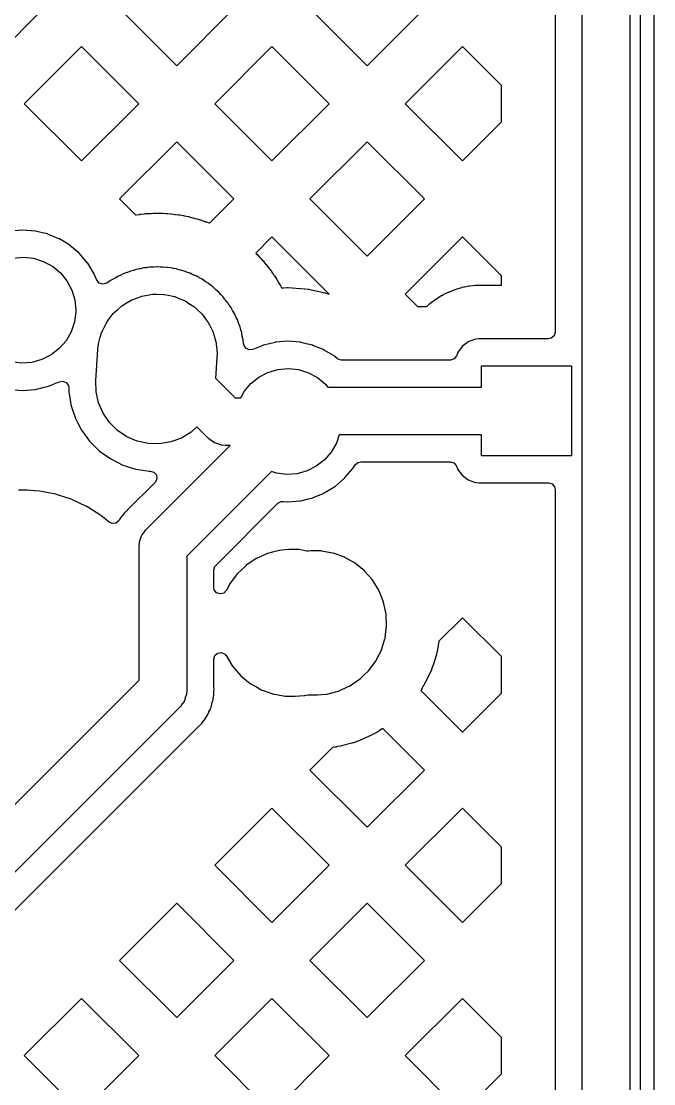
# Model space of a CAD drawing. Extents: x 124.5 to 210, y -114.5 to -26.5.
# Drawn here: x 197.47 to 209.4, y -87.19 to -67.15 of the extents above; entities that cross this region are included whole.
import ezdxf

# ---------------------------------------------------------------- set-up
doc = ezdxf.new("R2010")
doc.units = 0
doc.layers.add('BLACK', color=7, linetype='CONTINUOUS')

msp = doc.modelspace()

# ---------------------------------------------------------------- linework, layer by layer
at = {"layer": 'BLACK', "linetype": 'CONTINUOUS'}
for p, q in [((209.15, -95.1392), (209.15, -34.8608)), ((209.4, -34.809), (209.4, -95.191)), ((208.95, -35.13), (208.95, -94.87)), ((208.05, -94.6836), (208.05, -35.3164)), ((207.542, -56.9845), (207.542, -73.0155)), ((196.812, -67.9869), (197.891, -66.9079)), ((199.325, -66.9079), (200.404, -67.9869)), ((200.404, -67.9869), (201.483, -66.9079)), ((202.917, -66.9079), (203.996, -67.9869)), ((203.996, -67.9869), (205.075, -66.9079)), ((198.608, -67.6249), (197.529, -68.7039)), ((199.687, -68.7039), (198.608, -67.6249)), ((202.2, -67.6249), (201.121, -68.7039)), ((203.279, -68.7039), (202.2, -67.6249)), ((205.792, -67.6249), (204.713, -68.7039)), ((206.528, -68.3601), (205.792, -67.6249)), ((206.528, -69.0478), (206.528, -68.3601)), ((197.529, -68.7039), (198.608, -69.783)), ((198.608, -69.783), (199.687, -68.7039)), ((201.121, -68.7039), (202.2, -69.783)), ((202.2, -69.783), (203.279, -68.7039)), ((204.713, -68.7039), (205.792, -69.783)), ((205.792, -69.783), (206.528, -69.0478)), ((200.404, -69.421), (199.325, -70.5)), ((201.483, -70.5), (200.404, -69.421)), ((203.996, -69.421), (202.917, -70.5)), ((205.075, -70.5), (203.996, -69.421)), ((199.325, -70.5), (199.625, -70.8004)), ((201.025, -70.9578), (201.483, -70.5)), ((202.917, -70.5), (203.996, -71.579)), ((203.996, -71.579), (205.075, -70.5)), ((199.625, -70.8004), (199.635, -70.7989)), ((199.635, -70.7989), (199.64, -70.7983)), ((199.64, -70.7983), (199.699, -70.7912)), ((199.699, -70.7912), (199.704, -70.7907)), ((199.704, -70.7907), (199.714, -70.79)), ((199.714, -70.79), (199.725, -70.7881)), ((199.725, -70.7881), (199.73, -70.7874)), ((199.73, -70.7874), (199.789, -70.7797)), ((199.789, -70.7797), (199.794, -70.7792)), ((199.794, -70.7792), (199.814, -70.7774)), ((199.814, -70.7774), (199.819, -70.7771)), ((199.819, -70.7771), (199.878, -70.7741)), ((199.878, -70.7741), (199.883, -70.774)), ((199.883, -70.774), (199.923, -70.7735)), ((199.923, -70.7735), (199.96, -70.7706)), ((199.96, -70.7706), (199.965, -70.7703)), ((199.965, -70.7703), (200.025, -70.7679)), ((200.025, -70.7679), (200.03, -70.7678)), ((200.03, -70.7678), (200.05, -70.7678)), ((200.05, -70.7678), (200.055, -70.7679)), ((200.055, -70.7679), (200.115, -70.7703)), ((200.115, -70.7703), (200.12, -70.7706)), ((200.12, -70.7706), (200.13, -70.7714)), ((200.13, -70.7714), (200.14, -70.7713)), ((200.14, -70.7713), (200.145, -70.7713)), ((200.145, -70.7713), (200.205, -70.773)), ((200.205, -70.773), (200.21, -70.7733)), ((200.21, -70.7733), (200.23, -70.7746)), ((200.23, -70.7746), (200.235, -70.7751)), ((200.235, -70.7751), (200.294, -70.7815)), ((200.294, -70.7815), (200.299, -70.7821)), ((200.299, -70.7821), (200.337, -70.7877)), ((200.337, -70.7877), (200.376, -70.7907)), ((200.376, -70.7907), (200.381, -70.7912)), ((200.381, -70.7912), (200.44, -70.7983)), ((200.44, -70.7983), (200.445, -70.7989)), ((200.445, -70.7989), (200.465, -70.802)), ((200.465, -70.802), (200.47, -70.8029)), ((200.47, -70.8029), (200.528, -70.8146)), ((200.528, -70.8146), (200.533, -70.8156)), ((200.533, -70.8156), (200.544, -70.8182)), ((200.544, -70.8182), (200.553, -70.8196)), ((200.553, -70.8196), (200.558, -70.8205)), ((200.558, -70.8205), (200.617, -70.8315)), ((200.617, -70.8315), (200.622, -70.8325)), ((200.622, -70.8325), (200.641, -70.8369)), ((200.641, -70.8369), (200.646, -70.8381)), ((200.646, -70.8381), (200.704, -70.8538)), ((200.704, -70.8538), (200.709, -70.8552)), ((200.709, -70.8552), (200.744, -70.8663)), ((200.744, -70.8663), (200.783, -70.8757)), ((200.783, -70.8757), (200.788, -70.8769)), ((200.788, -70.8769), (200.845, -70.8932)), ((200.845, -70.8932), (200.85, -70.8946)), ((200.85, -70.8946), (200.869, -70.9007)), ((200.869, -70.9007), (200.874, -70.9023)), ((200.874, -70.9023), (200.93, -70.923)), ((200.93, -70.923), (200.934, -70.9248)), ((200.934, -70.9248), (200.945, -70.9294)), ((200.945, -70.9294), (200.954, -70.9321)), ((200.954, -70.9321), (200.959, -70.9336)), ((200.959, -70.9336), (201.015, -70.9538)), ((201.015, -70.9538), (201.02, -70.9555)), ((201.02, -70.9555), (201.025, -70.9578)), ((197.5, -71.0868), (197.263, -71.1055)), ((197.737, -71.1055), (197.5, -71.0868)), ((197.742, -71.1066), (197.737, -71.1055)), ((197.867, -71.1367), (197.742, -71.1066)), ((197.742, -71.1066), (197.742, -71.1066)), ((197.968, -71.1609), (197.867, -71.1367)), ((197.972, -71.1628), (197.968, -71.1609)), ((198.182, -71.2499), (197.972, -71.1628)), ((197.972, -71.1628), (197.972, -71.1628)), ((198.187, -71.2518), (198.182, -71.2499)), ((198.182, -71.2499), (198.182, -71.2499)), ((198.191, -71.2543), (198.187, -71.2518)), ((198.385, -71.3732), (198.191, -71.2543)), ((202.2, -71.217), (201.893, -71.5237)), ((203.279, -72.2961), (202.2, -71.217)), ((205.792, -71.217), (204.713, -72.2961)), ((206.528, -71.9522), (205.792, -71.217)), ((198.389, -71.3758), (198.385, -71.3732)), ((198.385, -71.3732), (198.385, -71.3732)), ((198.491, -71.4628), (198.389, -71.3758)), ((198.561, -71.5222), (198.491, -71.4628)), ((198.563, -71.5237), (198.561, -71.5222)), ((198.57, -71.53), (198.563, -71.5237)), ((198.724, -71.7106), (198.57, -71.53)), ((201.893, -71.5237), (201.905, -71.5342)), ((201.905, -71.5342), (201.908, -71.5377)), ((201.908, -71.5377), (201.922, -71.5517)), ((201.922, -71.5517), (201.926, -71.5552)), ((201.926, -71.5552), (201.966, -71.5991)), ((197.313, -71.6177), (197.507, -71.6)), ((197.507, -71.6), (197.701, -71.6204)), ((197.701, -71.6204), (197.888, -71.6781)), ((197.888, -71.6781), (198.059, -71.771)), ((198.727, -71.7148), (198.724, -71.7106)), ((198.836, -71.8937), (198.727, -71.7148)), ((198.727, -71.7148), (198.727, -71.7148)), ((201.966, -71.5991), (201.97, -71.6028)), ((201.97, -71.6028), (201.979, -71.6135)), ((201.979, -71.6135), (201.984, -71.6183)), ((201.984, -71.6183), (201.987, -71.6219)), ((201.987, -71.6219), (202.028, -71.6654)), ((202.028, -71.6654), (202.032, -71.6691)), ((202.032, -71.6691), (202.045, -71.684)), ((202.045, -71.684), (202.048, -71.6877)), ((202.048, -71.6877), (202.085, -71.7343)), ((202.085, -71.7343), (202.088, -71.7382)), ((202.088, -71.7382), (202.108, -71.7652)), ((202.108, -71.7652), (202.137, -71.7983)), ((198.059, -71.771), (198.21, -71.8954)), ((198.21, -71.8954), (198.333, -72.0466)), ((198.848, -71.913), (198.836, -71.8937)), ((198.85, -71.9176), (198.848, -71.913)), ((198.898, -72.0331), (198.85, -71.9176)), ((198.85, -71.9176), (198.85, -71.9176)), ((199.292, -71.9626), (199.241, -71.9941)), ((199.296, -71.96), (199.292, -71.9626)), ((199.292, -71.9626), (199.292, -71.9626)), ((199.301, -71.9581), (199.296, -71.96)), ((199.34, -71.9419), (199.301, -71.9581)), ((199.301, -71.9581), (199.301, -71.9581)), ((199.35, -71.9371), (199.34, -71.9419)), ((199.392, -71.9151), (199.35, -71.9371)), ((199.397, -71.9128), (199.392, -71.9151)), ((199.392, -71.9151), (199.392, -71.9151)), ((199.465, -71.8899), (199.397, -71.9128)), ((199.473, -71.8869), (199.465, -71.8899)), ((199.534, -71.8616), (199.473, -71.8869)), ((199.581, -71.8504), (199.534, -71.8616)), ((199.591, -71.8473), (199.581, -71.8504)), ((199.64, -71.8308), (199.591, -71.8473)), ((199.645, -71.83), (199.64, -71.8308)), ((199.71, -71.819), (199.645, -71.83)), ((199.645, -71.83), (199.645, -71.83)), ((199.718, -71.8173), (199.71, -71.819)), ((199.779, -71.8028), (199.718, -71.8173)), ((199.784, -71.8016), (199.779, -71.8028)), ((199.779, -71.8028), (199.779, -71.8028)), ((199.789, -71.8012), (199.784, -71.8016)), ((199.833, -71.7978), (199.789, -71.8012)), ((199.789, -71.8012), (199.789, -71.8012)), ((199.844, -71.7964), (199.833, -71.7978)), ((199.889, -71.7887), (199.844, -71.7964)), ((199.894, -71.7879), (199.889, -71.7887)), ((199.889, -71.7887), (199.889, -71.7887)), ((199.899, -71.7879), (199.894, -71.7879)), ((199.961, -71.7872), (199.899, -71.7879)), ((199.899, -71.7879), (199.899, -71.7879)), ((199.964, -71.7872), (199.961, -71.7872)), ((199.972, -71.7868), (199.964, -71.7872)), ((200.035, -71.7818), (199.972, -71.7868)), ((200.04, -71.7814), (200.035, -71.7818)), ((200.045, -71.7818), (200.04, -71.7814)), ((200.09, -71.7854), (200.045, -71.7818)), ((200.101, -71.7857), (200.09, -71.7854)), ((200.127, -71.7855), (200.101, -71.7857)), ((200.151, -71.7852), (200.127, -71.7855)), ((200.219, -71.7952), (200.151, -71.7852)), ((200.227, -71.7962), (200.219, -71.7952)), ((200.291, -71.8012), (200.227, -71.7962)), ((200.296, -71.8016), (200.291, -71.8012)), ((200.291, -71.8012), (200.291, -71.8012)), ((200.301, -71.8028), (200.296, -71.8016)), ((200.346, -71.8134), (200.301, -71.8028)), ((200.301, -71.8028), (200.301, -71.8028)), ((200.357, -71.8156), (200.346, -71.8134)), ((200.4, -71.822), (200.357, -71.8156)), ((200.405, -71.8228), (200.4, -71.822)), ((200.4, -71.822), (200.4, -71.822)), ((200.453, -71.8376), (200.405, -71.8228)), ((200.47, -71.843), (200.453, -71.8376)), ((200.478, -71.8452), (200.47, -71.843)), ((200.546, -71.8616), (200.478, -71.8452)), ((200.594, -71.8813), (200.546, -71.8616)), ((200.604, -71.8851), (200.594, -71.8813)), ((200.646, -71.8982), (200.604, -71.8851)), ((200.651, -71.8997), (200.646, -71.8982)), ((200.646, -71.8982), (200.646, -71.8982)), ((200.655, -71.9019), (200.651, -71.8997)), ((200.71, -71.9292), (200.655, -71.9019)), ((200.655, -71.9019), (200.655, -71.9019)), ((200.718, -71.9328), (200.71, -71.9292)), ((200.735, -71.9397), (200.718, -71.9328)), ((200.779, -71.9581), (200.735, -71.9397)), ((200.784, -71.96), (200.779, -71.9581)), ((200.779, -71.9581), (200.779, -71.9581)), ((200.818, -71.9807), (200.784, -71.96)), ((202.137, -71.7983), (202.14, -71.8022)), ((202.14, -71.8022), (202.177, -71.8492)), ((202.177, -71.8492), (202.18, -71.8531)), ((202.18, -71.8531), (202.191, -71.8691)), ((202.191, -71.8691), (202.194, -71.8732)), ((202.194, -71.8732), (202.228, -71.9229)), ((202.228, -71.9229), (202.23, -71.9271)), ((202.23, -71.9271), (202.238, -71.9395)), ((202.238, -71.9395), (202.242, -71.9447)), ((202.242, -71.9447), (202.245, -71.9487)), ((202.245, -71.9487), (202.278, -71.9981)), ((206.528, -72.1275), (206.528, -71.9522)), ((198.333, -72.0466), (198.425, -72.2189)), ((198.944, -72.0894), (198.898, -72.0331)), ((199.012, -72.1109), (198.944, -72.0894)), ((199.08, -72.0923), (199.012, -72.1109)), ((199.085, -72.0894), (199.08, -72.0923)), ((199.117, -72.0699), (199.085, -72.0894)), ((199.126, -72.0636), (199.117, -72.0699)), ((199.165, -72.0349), (199.126, -72.0636)), ((199.169, -72.0319), (199.165, -72.0349)), ((199.194, -72.019), (199.169, -72.0319)), ((199.233, -71.9983), (199.194, -72.019)), ((199.241, -71.9941), (199.233, -71.9983)), ((200.828, -71.9873), (200.818, -71.9807)), ((200.838, -71.9927), (200.828, -71.9873)), ((200.881, -72.014), (200.838, -71.9927)), ((200.885, -72.0169), (200.881, -72.014)), ((200.934, -72.0519), (200.885, -72.0169)), ((200.885, -72.0169), (200.885, -72.0169)), ((200.942, -72.0567), (200.934, -72.0519)), ((200.999, -72.0918), (200.942, -72.0567)), ((201.003, -72.0944), (200.999, -72.0918)), ((200.999, -72.0918), (200.999, -72.0918)), ((201.043, -72.1287), (201.003, -72.0944)), ((201.052, -72.1356), (201.043, -72.1287)), ((201.043, -72.1287), (201.043, -72.1287)), ((201.087, -72.1601), (201.052, -72.1356)), ((201.091, -72.1629), (201.087, -72.1601)), ((201.087, -72.1601), (201.087, -72.1601)), ((201.094, -72.1664), (201.091, -72.1629)), ((201.137, -72.2081), (201.094, -72.1664)), ((202.278, -71.9981), (202.281, -72.0022)), ((202.281, -72.0022), (202.292, -72.019)), ((202.292, -72.019), (202.294, -72.0232)), ((202.294, -72.0232), (202.324, -72.0751)), ((202.324, -72.0751), (202.326, -72.0795)), ((202.326, -72.0795), (202.341, -72.1086)), ((202.341, -72.1086), (202.365, -72.1463)), ((202.365, -72.1463), (202.367, -72.1506)), ((202.367, -72.1506), (202.383, -72.1789)), ((205.691, -72.1962), (205.782, -72.1684)), ((205.782, -72.1684), (205.79, -72.1664)), ((205.79, -72.1664), (205.821, -72.1591)), ((205.821, -72.1591), (205.828, -72.1575)), ((205.828, -72.1575), (205.922, -72.1413)), ((205.922, -72.1413), (205.93, -72.1402)), ((205.93, -72.1402), (205.992, -72.1334)), ((205.992, -72.1334), (205.996, -72.1331)), ((205.996, -72.1331), (206.037, -72.1298)), ((206.037, -72.1298), (206.04, -72.1295)), ((206.04, -72.1295), (206.054, -72.1288)), ((206.054, -72.1288), (206.057, -72.1287)), ((206.057, -72.1287), (206.098, -72.1275)), ((206.098, -72.1275), (206.102, -72.1275)), ((206.102, -72.1275), (206.528, -72.1275)), ((198.425, -72.2189), (198.481, -72.4058)), ((199.556, -72.4046), (199.681, -72.3584)), ((199.681, -72.3584), (199.746, -72.3338)), ((199.746, -72.3338), (199.748, -72.3335)), ((199.748, -72.3335), (199.749, -72.3333)), ((199.749, -72.3333), (199.952, -72.2985)), ((199.952, -72.2985), (199.954, -72.2985)), ((199.954, -72.2985), (199.957, -72.298)), ((199.957, -72.298), (200.02, -72.2994)), ((200.02, -72.2994), (200.158, -72.3012)), ((200.158, -72.3012), (200.164, -72.3025)), ((200.164, -72.3025), (200.171, -72.3027)), ((200.171, -72.3027), (200.24, -72.3176)), ((200.24, -72.3176), (200.36, -72.3413)), ((200.36, -72.3413), (200.37, -72.3456)), ((200.37, -72.3456), (200.38, -72.3476)), ((200.38, -72.3476), (200.446, -72.3758)), ((201.143, -72.2139), (201.137, -72.2081)), ((201.195, -72.2582), (201.143, -72.2139)), ((201.199, -72.2614), (201.195, -72.2582)), ((201.233, -72.3021), (201.199, -72.2614)), ((201.241, -72.3103), (201.233, -72.3021)), ((201.274, -72.3428), (201.241, -72.3103)), ((201.287, -72.3602), (201.274, -72.3428)), ((201.312, -72.3941), (201.287, -72.3602)), ((202.383, -72.1789), (202.42, -72.176)), ((202.42, -72.176), (202.425, -72.1757)), ((202.425, -72.1757), (202.485, -72.1733)), ((202.485, -72.1733), (202.49, -72.1732)), ((202.49, -72.1732), (202.51, -72.1732)), ((202.51, -72.1732), (202.515, -72.1733)), ((202.515, -72.1733), (202.575, -72.1757)), ((202.575, -72.1757), (202.58, -72.176)), ((202.58, -72.176), (202.816, -72.1946)), ((202.816, -72.1946), (202.821, -72.1951)), ((202.821, -72.1951), (202.881, -72.2021)), ((202.881, -72.2021), (202.886, -72.2028)), ((202.886, -72.2028), (202.905, -72.2059)), ((202.905, -72.2059), (202.91, -72.2067)), ((202.91, -72.2067), (202.969, -72.2184)), ((202.969, -72.2184), (202.973, -72.2195)), ((202.973, -72.2195), (203.204, -72.2749)), ((203.204, -72.2749), (203.209, -72.2762)), ((203.209, -72.2762), (203.267, -72.2924)), ((203.267, -72.2924), (203.271, -72.2938)), ((203.271, -72.2938), (203.279, -72.2963)), ((203.279, -72.2963), (203.279, -72.2961)), ((204.713, -72.2961), (204.945, -72.5275)), ((205.303, -72.3829), (205.394, -72.3242)), ((205.394, -72.3242), (205.401, -72.3197)), ((205.401, -72.3197), (205.433, -72.3025)), ((205.433, -72.3025), (205.441, -72.2985)), ((205.441, -72.2985), (205.539, -72.2534)), ((205.539, -72.2534), (205.547, -72.2499)), ((205.547, -72.2499), (205.684, -72.1988)), ((205.684, -72.1988), (205.691, -72.1962)), ((198.481, -72.4058), (198.5, -72.6)), ((199.295, -72.5836), (199.364, -72.5203)), ((199.364, -72.5203), (199.373, -72.5148)), ((199.373, -72.5148), (199.379, -72.5099)), ((199.379, -72.5099), (199.468, -72.4566)), ((199.468, -72.4566), (199.546, -72.4088)), ((199.546, -72.4088), (199.552, -72.4066)), ((199.552, -72.4066), (199.556, -72.4046)), ((200.446, -72.3758), (200.551, -72.4176)), ((200.551, -72.4176), (200.564, -72.4262)), ((200.564, -72.4262), (200.576, -72.4313)), ((200.576, -72.4313), (200.635, -72.4707)), ((200.635, -72.4707), (200.725, -72.5275)), ((200.725, -72.5275), (200.74, -72.5415)), ((200.74, -72.5415), (200.754, -72.5506)), ((200.754, -72.5506), (200.802, -72.5989)), ((201.318, -72.4008), (201.312, -72.3941)), ((201.323, -72.4073), (201.318, -72.4008)), ((201.358, -72.4482), (201.323, -72.4073)), ((201.366, -72.4569), (201.358, -72.4482)), ((201.368, -72.4611), (201.366, -72.4569)), ((201.394, -72.503), (201.368, -72.4611)), ((201.368, -72.4611), (201.368, -72.4611)), ((201.4, -72.5123), (201.394, -72.503)), ((201.425, -72.5453), (201.4, -72.5123)), ((201.428, -72.5492), (201.425, -72.5453)), ((201.425, -72.5453), (201.425, -72.5453)), ((201.43, -72.5536), (201.428, -72.5492)), ((201.457, -72.6052), (201.43, -72.5536)), ((201.43, -72.5536), (201.43, -72.5536)), ((204.945, -72.5275), (205.118, -72.5275)), ((205.118, -72.5275), (205.172, -72.481)), ((205.172, -72.481), (205.179, -72.4753)), ((205.179, -72.4753), (205.295, -72.388)), ((205.295, -72.388), (205.303, -72.3829)), ((198.5, -72.6279), (198.475, -72.8215)), ((198.5, -72.6), (198.5, -72.6279)), ((199.096, -72.8073), (199.151, -72.7385)), ((199.151, -72.7385), (199.206, -72.6643)), ((199.206, -72.6643), (199.217, -72.6543)), ((199.217, -72.6543), (199.224, -72.6456)), ((199.224, -72.6456), (199.295, -72.5836)), ((200.802, -72.5989), (200.876, -72.6672)), ((200.876, -72.6672), (200.891, -72.6875)), ((200.891, -72.6875), (200.905, -72.7014)), ((200.905, -72.7014), (200.942, -72.7559)), ((200.942, -72.7559), (200.999, -72.8322)), ((201.461, -72.6127), (201.457, -72.6052)), ((201.497, -72.6719), (201.461, -72.6127)), ((201.5, -72.6761), (201.497, -72.6719)), ((201.497, -72.6719), (201.497, -72.6719)), ((201.521, -72.7266), (201.5, -72.6761)), ((201.526, -72.7367), (201.521, -72.7266)), ((201.547, -72.7771), (201.526, -72.7367)), ((198.475, -72.8215), (198.414, -73.0067)), ((199.001, -72.9895), (199.039, -72.9164)), ((199.039, -72.9164), (199.078, -72.8355)), ((199.078, -72.8355), (199.09, -72.8202)), ((199.09, -72.8202), (199.096, -72.8073)), ((200.999, -72.8322), (201.012, -72.8589)), ((201.012, -72.8589), (201.025, -72.878)), ((201.025, -72.878), (201.051, -72.9362)), ((201.051, -72.9362), (201.09, -73.0168)), ((201.548, -72.7818), (201.547, -72.7771)), ((201.567, -72.8364), (201.548, -72.7818)), ((201.57, -72.8445), (201.567, -72.8364)), ((201.598, -72.9137), (201.57, -72.8445)), ((201.6, -72.9185), (201.598, -72.9137)), ((201.611, -72.9671), (201.6, -72.9185)), ((201.614, -72.9779), (201.611, -72.9671)), ((198.414, -73.0067), (198.317, -73.1764)), ((198.94, -73.1861), (198.963, -73.1113)), ((198.963, -73.1113), (198.985, -73.0278)), ((198.985, -73.0278), (198.995, -73.007)), ((198.995, -73.007), (199.001, -72.9895)), ((201.09, -73.0168), (201.1, -73.0499)), ((201.1, -73.0499), (201.11, -73.0742)), ((201.11, -73.0742), (201.123, -73.1335)), ((201.123, -73.1335), (201.146, -73.215)), ((201.629, -73.0208), (201.614, -72.9779)), ((201.632, -73.04), (201.629, -73.0208)), ((201.639, -73.0821), (201.632, -73.04)), ((201.641, -73.0905), (201.639, -73.0821)), ((201.657, -73.1589), (201.641, -73.0905)), ((201.658, -73.1637), (201.657, -73.1589)), ((201.657, -73.1589), (201.657, -73.1589)), ((201.66, -73.1868), (201.658, -73.1637)), ((206.04, -73.1483), (205.903, -73.1994)), ((206.102, -73.1415), (206.04, -73.1483)), ((207.416, -73.1415), (206.102, -73.1415)), ((207.468, -73.1301), (207.416, -73.1415)), ((207.521, -73.0836), (207.468, -73.1301)), ((207.542, -73.0155), (207.521, -73.0836)), ((198.19, -73.3242), (198.036, -73.4443)), ((198.317, -73.1764), (198.19, -73.3242)), ((198.878, -73.9235), (198.917, -73.3435)), ((198.917, -73.3435), (198.93, -73.2343)), ((198.93, -73.2343), (198.937, -73.208)), ((198.937, -73.208), (198.94, -73.1861)), ((201.146, -73.215), (201.15, -73.2537)), ((201.15, -73.2537), (201.156, -73.2829)), ((201.156, -73.2829), (201.158, -73.3408)), ((201.158, -73.3408), (201.165, -73.42)), ((201.663, -73.2187), (201.66, -73.1868)), ((201.664, -73.2298), (201.663, -73.2187)), ((201.667, -73.2455), (201.664, -73.2298)), ((201.669, -73.2557), (201.667, -73.2455)), ((201.705, -73.3167), (201.669, -73.2557)), ((201.769, -73.3485), (201.705, -73.3167)), ((201.839, -73.3409), (201.769, -73.3485)), ((202.028, -73.2628), (201.839, -73.3409)), ((202.032, -73.2609), (202.028, -73.2628)), ((202.028, -73.2628), (202.028, -73.2628)), ((202.153, -73.2318), (202.032, -73.2609)), ((202.258, -73.2066), (202.153, -73.2318)), ((202.263, -73.2055), (202.258, -73.2066)), ((202.258, -73.2066), (202.258, -73.2066)), ((202.5, -73.1868), (202.263, -73.2055)), ((202.737, -73.2055), (202.5, -73.1868)), ((202.742, -73.2066), (202.737, -73.2055)), ((202.847, -73.2318), (202.742, -73.2066)), ((202.742, -73.2066), (202.742, -73.2066)), ((202.968, -73.2609), (202.847, -73.2318)), ((202.972, -73.2628), (202.968, -73.2609)), ((203.182, -73.3499), (202.972, -73.2628)), ((202.972, -73.2628), (202.972, -73.2628)), ((203.187, -73.3518), (203.182, -73.3499)), ((203.182, -73.3499), (203.182, -73.3499)), ((203.389, -73.4758), (203.187, -73.3518)), ((205.787, -73.2867), (205.699, -73.4033)), ((205.903, -73.1994), (205.787, -73.2867)), ((197.862, -73.5323), (197.674, -73.5848)), ((198.036, -73.4443), (197.862, -73.5323)), ((201.162, -73.4965), (201.136, -73.8794)), ((201.163, -73.4789), (201.162, -73.4905)), ((201.162, -73.4905), (201.162, -73.4965)), ((201.165, -73.42), (201.163, -73.4789)), ((203.393, -73.479), (203.389, -73.4758)), ((203.431, -73.5113), (203.393, -73.479)), ((203.393, -73.479), (203.393, -73.479)), ((203.445, -73.5215), (203.431, -73.5113)), ((203.513, -73.5415), (203.445, -73.5215)), ((205.56, -73.5415), (203.513, -73.5415)), ((205.569, -73.5412), (205.56, -73.5415)), ((205.636, -73.5165), (205.569, -73.5412)), ((205.678, -73.4597), (205.636, -73.5165)), ((205.696, -73.4117), (205.678, -73.4597)), ((205.699, -73.4033), (205.696, -73.4117)), ((197.479, -73.5998), (197.285, -73.5767)), ((197.674, -73.5848), (197.479, -73.5998)), ((201.952, -73.8632), (202.125, -73.7728)), ((202.125, -73.7728), (202.313, -73.7177)), ((202.313, -73.7177), (202.507, -73.7)), ((202.507, -73.7), (202.701, -73.7204)), ((202.701, -73.7204), (202.888, -73.7781)), ((206.15, -74.05), (206.15, -73.65)), ((206.15, -73.65), (207.85, -73.65)), ((207.85, -73.65), (207.85, -75.35)), ((198.059, -74.0014), (198.187, -73.9482)), ((198.187, -73.9488), (198.254, -73.9363)), ((198.187, -73.9482), (198.187, -73.9488)), ((198.254, -73.9363), (198.319, -73.963)), ((198.319, -73.963), (198.36, -74.021)), ((198.883, -74.1371), (198.878, -73.9235)), ((201.136, -73.8794), (201.506, -74.25)), ((201.8, -73.9855), (201.952, -73.8632)), ((202.888, -73.7781), (203.059, -73.871)), ((203.059, -73.871), (203.21, -73.9954)), ((197.263, -74.0945), (197.5, -74.1132)), ((197.5, -74.1132), (197.737, -74.0945)), ((197.737, -74.0945), (197.742, -74.0934)), ((197.742, -74.0934), (197.904, -74.0544)), ((197.742, -74.0934), (197.742, -74.0934)), ((197.904, -74.0544), (197.968, -74.0391)), ((197.968, -74.0391), (198.019, -74.0176)), ((198.019, -74.0176), (198.059, -74.0014)), ((198.36, -74.021), (198.367, -74.0603)), ((198.367, -74.0603), (198.368, -74.1132)), ((198.368, -74.1132), (198.368, -74.1457)), ((198.368, -74.1457), (198.385, -74.2437)), ((198.929, -74.3458), (198.883, -74.1371)), ((201.612, -74.25), (201.675, -74.135)), ((201.675, -74.135), (201.8, -73.9855)), ((203.21, -73.9954), (203.254, -74.05)), ((203.254, -74.05), (206.15, -74.05)), ((198.385, -74.2437), (198.407, -74.3788)), ((199.014, -74.542), (198.929, -74.3458)), ((201.506, -74.25), (201.612, -74.25)), ((198.407, -74.3788), (198.411, -74.3992)), ((198.411, -74.3992), (198.412, -74.4039)), ((198.412, -74.4039), (198.432, -74.4632)), ((198.432, -74.4632), (198.493, -74.6429)), ((199.134, -74.7186), (199.014, -74.542)), ((198.493, -74.6429), (198.532, -74.7184)), ((198.532, -74.7184), (198.608, -74.8634)), ((199.286, -74.8693), (199.134, -74.7186)), ((198.608, -74.8634), (198.612, -74.8707)), ((198.612, -74.8707), (198.676, -74.957)), ((198.676, -74.957), (198.76, -75.07)), ((199.463, -74.9887), (199.286, -74.8693)), ((200.675, -74.8996), (200.493, -75.0111)), ((200.784, -74.8006), (200.675, -74.8996)), ((201.002, -75.0182), (200.784, -74.8006)), ((203.466, -74.95), (203.414, -75.1067)), ((206.15, -74.95), (203.466, -74.95)), ((206.15, -75.35), (206.15, -74.95)), ((198.76, -75.07), (198.765, -75.0771)), ((198.765, -75.0771), (198.769, -75.0806)), ((198.769, -75.0806), (198.769, -75.0806)), ((198.769, -75.0806), (198.797, -75.1081)), ((198.797, -75.1081), (198.949, -75.257)), ((199.66, -75.0723), (199.463, -74.9887)), ((199.869, -75.1173), (199.66, -75.0723)), ((199.826, -76.7379), (201.414, -75.15)), ((200.082, -75.122), (199.869, -75.1173)), ((200.293, -75.0862), (200.082, -75.122)), ((200.493, -75.0111), (200.293, -75.0862)), ((201.008, -75.0224), (201.002, -75.0182)), ((201.012, -75.028), (201.008, -75.0224)), ((201.061, -75.0621), (201.012, -75.028)), ((201.109, -75.0977), (201.061, -75.0621)), ((201.116, -75.1001), (201.109, -75.0977)), ((201.122, -75.1041), (201.116, -75.1001)), ((201.179, -75.1222), (201.122, -75.1041)), ((201.236, -75.142), (201.179, -75.1222)), ((201.243, -75.1423), (201.236, -75.142)), ((201.25, -75.1445), (201.243, -75.1423)), ((201.32, -75.15), (201.25, -75.1445)), ((201.414, -75.15), (201.32, -75.15)), ((203.414, -75.1067), (203.317, -75.2764)), ((198.949, -75.257), (199.159, -75.406)), ((203.317, -75.2764), (203.19, -75.4242)), ((207.85, -75.35), (206.15, -75.35)), ((199.159, -75.406), (199.389, -75.5203)), ((199.389, -75.5203), (199.634, -75.5972)), ((203.036, -75.5443), (202.862, -75.6323)), ((203.19, -75.4242), (203.036, -75.5443)), ((203.724, -75.5894), (203.768, -75.5187)), ((203.768, -75.5187), (203.82, -75.471)), ((203.82, -75.471), (203.875, -75.4585)), ((203.875, -75.4585), (205.56, -75.4585)), ((205.56, -75.4585), (205.628, -75.4785)), ((205.628, -75.4785), (205.675, -75.5322)), ((205.675, -75.5322), (205.678, -75.5403)), ((205.678, -75.5403), (205.691, -75.5756)), ((205.691, -75.5756), (205.699, -75.5967)), ((199.634, -75.5972), (199.639, -75.5979)), ((199.639, -75.5979), (199.639, -75.5979)), ((199.639, -75.5979), (199.884, -75.634)), ((199.884, -75.634), (199.884, -75.634)), ((199.884, -75.634), (199.889, -75.6348)), ((199.889, -75.6348), (199.904, -75.6346)), ((199.904, -75.6346), (199.973, -75.6539)), ((199.973, -75.6539), (200.02, -75.707)), ((200.031, -75.7772), (200.002, -75.8421)), ((200.02, -75.707), (200.031, -75.7772)), ((202.191, -75.6459), (200.594, -77.2425)), ((202.285, -75.6767), (202.191, -75.6459)), ((202.479, -75.6998), (202.285, -75.6767)), ((202.674, -75.6848), (202.479, -75.6998)), ((202.862, -75.6323), (202.674, -75.6848)), ((203.389, -75.9242), (203.57, -75.77)), ((203.57, -75.77), (203.59, -75.7462)), ((203.59, -75.7462), (203.721, -75.5932)), ((203.721, -75.5932), (203.724, -75.5894)), ((205.699, -75.5967), (205.787, -75.7133)), ((205.787, -75.7133), (205.903, -75.8006)), ((199.995, -75.8497), (199.477, -76.3673)), ((200.002, -75.8421), (199.995, -75.8497)), ((203.187, -76.0482), (203.306, -75.9753)), ((203.306, -75.9753), (203.385, -75.9268)), ((203.385, -75.9268), (203.389, -75.9242)), ((203.385, -75.9268), (203.385, -75.9268)), ((205.903, -75.8006), (206.04, -75.8517)), ((206.04, -75.8517), (206.102, -75.8585)), ((206.102, -75.8585), (207.416, -75.8585)), ((207.416, -75.8585), (207.484, -75.8785)), ((207.484, -75.8785), (207.53, -75.9322)), ((207.53, -75.9322), (207.542, -75.9845)), ((197.579, -75.9976), (197.421, -75.9976)), ((197.581, -75.9977), (197.579, -75.9976)), ((197.721, -76.0065), (197.581, -75.9977)), ((197.581, -75.9977), (197.581, -75.9977)), ((197.814, -76.0124), (197.721, -76.0065)), ((198.124, -76.0714), (197.814, -76.0124)), ((198.176, -76.0886), (198.124, -76.0714)), ((198.393, -76.1589), (198.176, -76.0886)), ((198.423, -76.1687), (198.393, -76.1589)), ((198.427, -76.1704), (198.423, -76.1687)), ((198.704, -76.3011), (198.427, -76.1704)), ((198.427, -76.1704), (198.427, -76.1704)), ((202.742, -76.1934), (202.887, -76.1584)), ((202.887, -76.1584), (202.968, -76.1391)), ((202.968, -76.1391), (202.977, -76.1352)), ((202.977, -76.1352), (203.182, -76.0501)), ((203.182, -76.0501), (203.187, -76.0482)), ((203.182, -76.0501), (203.182, -76.0501)), ((207.542, -75.9845), (207.542, -92.0155)), ((198.708, -76.3028), (198.704, -76.3011)), ((198.704, -76.3011), (198.704, -76.3011)), ((198.974, -76.4715), (198.708, -76.3028)), ((199.475, -76.3698), (199.415, -76.4266)), ((199.477, -76.3673), (199.475, -76.3698)), ((201.139, -77.4162), (202.313, -76.2427)), ((202.313, -76.2427), (202.375, -76.2087)), ((202.375, -76.2087), (202.412, -76.2062)), ((202.412, -76.2062), (202.495, -76.2128)), ((202.495, -76.2128), (202.5, -76.2132)), ((202.5, -76.2132), (202.737, -76.1945)), ((202.737, -76.1945), (202.742, -76.1934)), ((202.742, -76.1934), (202.742, -76.1934)), ((199.128, -76.5989), (198.974, -76.4715)), ((199.311, -76.5741), (199.256, -76.6184)), ((199.319, -76.5638), (199.311, -76.5741)), ((199.327, -76.5499), (199.319, -76.5638)), ((199.337, -76.5314), (199.327, -76.5499)), ((199.34, -76.5257), (199.337, -76.5314)), ((199.337, -76.5314), (199.337, -76.5314)), ((199.376, -76.4811), (199.34, -76.5257)), ((199.382, -76.4738), (199.376, -76.4811)), ((199.415, -76.4266), (199.382, -76.4738)), ((199.185, -76.6257), (199.128, -76.5989)), ((199.256, -76.6184), (199.185, -76.6257)), ((199.782, -76.7973), (199.816, -76.7481)), ((199.816, -76.7481), (199.821, -76.7436)), ((199.821, -76.7436), (199.826, -76.7379)), ((199.699, -76.9857), (199.702, -76.9789)), ((199.702, -76.9718), (199.722, -76.9152)), ((199.702, -76.9789), (199.702, -76.9718)), ((199.722, -76.9152), (199.74, -76.8581)), ((199.74, -76.8581), (199.744, -76.8523)), ((199.744, -76.8523), (199.746, -76.8455)), ((199.746, -76.8455), (199.782, -76.7973)), ((199.694, -77.0561), (199.699, -76.9857)), ((199.694, -79.5827), (199.694, -77.0561)), ((202.212, -77.1661), (202.119, -77.1903)), ((202.341, -77.1327), (202.212, -77.1661)), ((202.346, -77.1313), (202.341, -77.1327)), ((202.341, -77.1327), (202.341, -77.1327)), ((202.351, -77.1309), (202.346, -77.1313)), ((202.44, -77.1234), (202.351, -77.1309)), ((202.351, -77.1309), (202.351, -77.1309)), ((202.521, -77.1165), (202.44, -77.1234)), ((202.686, -77.1165), (202.521, -77.1165)), ((202.688, -77.1166), (202.686, -77.1165)), ((202.707, -77.1175), (202.688, -77.1166)), ((202.688, -77.1166), (202.688, -77.1166)), ((202.711, -77.1177), (202.707, -77.1175)), ((202.707, -77.1175), (202.707, -77.1175)), ((202.825, -77.1384), (202.711, -77.1177)), ((202.858, -77.1443), (202.825, -77.1384)), ((202.891, -77.1458), (202.858, -77.1443)), ((202.933, -77.1423), (202.891, -77.1458)), ((202.942, -77.1415), (202.933, -77.1423)), ((203.104, -77.1415), (202.942, -77.1415)), ((203.106, -77.1416), (203.104, -77.1415)), ((203.111, -77.1418), (203.106, -77.1416)), ((203.106, -77.1416), (203.106, -77.1416)), ((203.128, -77.1426), (203.111, -77.1418)), ((203.132, -77.1434), (203.128, -77.1426)), ((203.35, -77.1827), (203.132, -77.1434)), ((203.132, -77.1434), (203.132, -77.1434)), ((200.594, -77.2425), (200.594, -79.7691)), ((201.905, -77.2868), (201.71, -77.4179)), ((201.91, -77.2846), (201.905, -77.2868)), ((202.114, -77.1925), (201.91, -77.2846)), ((201.91, -77.2846), (201.91, -77.2846)), ((202.119, -77.1903), (202.114, -77.1925)), ((202.114, -77.1925), (202.114, -77.1925)), ((203.355, -77.1837), (203.35, -77.1827)), ((203.35, -77.1827), (203.35, -77.1827)), ((203.572, -77.2623), (203.355, -77.1837)), ((203.577, -77.265), (203.572, -77.2623)), ((203.768, -77.3737), (203.577, -77.265)), ((203.772, -77.3764), (203.768, -77.3737)), ((203.768, -77.3737), (203.768, -77.3737)), ((203.776, -77.3798), (203.772, -77.3764)), ((203.874, -77.4597), (203.776, -77.3798)), ((203.776, -77.3798), (203.776, -77.3798)), ((201.102, -77.5053), (201.122, -77.4372)), ((201.102, -77.8277), (201.102, -77.5053)), ((201.122, -77.4372), (201.139, -77.4162)), ((201.54, -77.58), (201.537, -77.5842)), ((201.698, -77.4289), (201.54, -77.58)), ((201.706, -77.4216), (201.698, -77.4289)), ((201.71, -77.4179), (201.706, -77.4216)), ((201.706, -77.4216), (201.706, -77.4216)), ((203.951, -77.5226), (203.874, -77.4597)), ((203.954, -77.5266), (203.951, -77.5226)), ((204.089, -77.6819), (203.954, -77.5266)), ((203.954, -77.5266), (203.954, -77.5266)), ((201.398, -77.7731), (201.341, -77.8848)), ((201.4, -77.7683), (201.398, -77.7731)), ((201.398, -77.7731), (201.398, -77.7731)), ((201.528, -77.596), (201.4, -77.7683)), ((201.537, -77.5842), (201.528, -77.596)), ((201.537, -77.5842), (201.537, -77.5842)), ((204.102, -77.6967), (204.089, -77.6819)), ((204.104, -77.7012), (204.102, -77.6967)), ((204.216, -77.8848), (204.104, -77.7012)), ((201.112, -77.8751), (201.102, -77.8277)), ((201.156, -77.9307), (201.112, -77.8751)), ((201.223, -77.9536), (201.156, -77.9307)), ((201.292, -77.9364), (201.223, -77.9536)), ((201.341, -77.8848), (201.292, -77.9364)), ((204.221, -77.8938), (204.216, -77.8848)), ((204.223, -77.8987), (204.221, -77.8938)), ((204.278, -78.0383), (204.223, -77.8987)), ((204.223, -77.8987), (204.223, -77.8987)), ((204.306, -78.1082), (204.278, -78.0383)), ((204.353, -78.3338), (204.306, -78.1082)), ((204.362, -78.5642), (204.353, -78.3338)), ((204.343, -78.7095), (204.361, -78.5695)), ((204.361, -78.5695), (204.362, -78.5642)), ((204.361, -78.5695), (204.361, -78.5695)), ((205.792, -78.4012), (205.347, -78.8461)), ((206.528, -79.1364), (205.792, -78.4012)), ((204.332, -78.7928), (204.343, -78.7095)), ((204.266, -79.0053), (204.33, -78.7979)), ((204.33, -78.7979), (204.332, -78.7928)), ((205.336, -78.9313), (205.325, -78.9948)), ((205.337, -78.926), (205.336, -78.9313)), ((205.347, -78.8461), (205.337, -78.926)), ((201.102, -79.1824), (201.122, -79.1143)), ((201.102, -79.7008), (201.102, -79.1824)), ((201.122, -79.1143), (201.176, -79.0678)), ((201.176, -79.0678), (201.246, -79.0577)), ((201.246, -79.0577), (201.311, -79.0872)), ((201.311, -79.0872), (201.335, -79.1182)), ((201.335, -79.1182), (201.336, -79.1174)), ((201.336, -79.1174), (201.445, -79.2972)), ((204.161, -79.2134), (204.221, -79.0965)), ((204.221, -79.0965), (204.263, -79.0129)), ((204.263, -79.0129), (204.266, -79.0053)), ((205.3, -79.0935), (205.232, -79.3136)), ((205.301, -79.0883), (205.3, -79.0935)), ((205.318, -79.026), (205.301, -79.0883)), ((205.319, -79.0208), (205.318, -79.026)), ((205.324, -79), (205.319, -79.0208)), ((205.325, -78.9948), (205.324, -79)), ((206.528, -79.8241), (206.528, -79.1364)), ((201.445, -79.2972), (201.458, -79.3181)), ((201.458, -79.3181), (201.612, -79.4954)), ((204.021, -79.4034), (204.159, -79.2185)), ((204.159, -79.2185), (204.161, -79.2134)), ((205.206, -79.3844), (205.198, -79.4041)), ((205.208, -79.3794), (205.206, -79.3844)), ((205.23, -79.3187), (205.208, -79.3794)), ((205.232, -79.3136), (205.23, -79.3187)), ((194.227, -85.05), (199.694, -79.5827)), ((201.612, -79.4954), (201.616, -79.4988)), ((201.616, -79.4988), (201.789, -79.6409)), ((203.663, -79.6913), (203.854, -79.5626)), ((203.854, -79.5626), (203.87, -79.5473)), ((203.87, -79.5473), (203.94, -79.4808)), ((203.94, -79.4808), (204.021, -79.4034)), ((205.167, -79.4725), (205.063, -79.678)), ((205.169, -79.4677), (205.167, -79.4725)), ((205.196, -79.409), (205.169, -79.4677)), ((205.198, -79.4041), (205.196, -79.409)), ((200.594, -79.7691), (200.588, -79.8395)), ((201.103, -79.7166), (201.102, -79.7008)), ((201.107, -79.7455), (201.103, -79.7166)), ((201.103, -79.8012), (201.107, -79.7519)), ((201.107, -79.7519), (201.107, -79.7455)), ((201.107, -79.7519), (201.107, -79.7519)), ((201.789, -79.6409), (201.789, -79.6409)), ((201.789, -79.6409), (201.794, -79.6443)), ((201.794, -79.6443), (201.798, -79.6469)), ((201.798, -79.6469), (201.798, -79.6469)), ((201.798, -79.6469), (201.907, -79.7087)), ((201.907, -79.7087), (201.998, -79.7605)), ((201.998, -79.7605), (202.218, -79.8406)), ((203.235, -79.8426), (203.448, -79.7873)), ((203.448, -79.7873), (203.453, -79.786)), ((203.448, -79.7873), (203.448, -79.7873)), ((203.453, -79.786), (203.458, -79.7838)), ((203.458, -79.7838), (203.48, -79.7736)), ((203.458, -79.7838), (203.458, -79.7838)), ((203.48, -79.7736), (203.625, -79.7087)), ((203.625, -79.7087), (203.663, -79.6913)), ((205.012, -79.7661), (205.007, -79.7736)), ((205.007, -79.7736), (205.792, -80.5593)), ((205.015, -79.7616), (205.012, -79.7661)), ((205.026, -79.7435), (205.015, -79.7616)), ((205.028, -79.7389), (205.026, -79.7435)), ((205.06, -79.6827), (205.028, -79.7389)), ((205.063, -79.678), (205.06, -79.6827)), ((200.542, -79.9796), (200.506, -80.0278)), ((200.544, -79.9729), (200.542, -79.9796)), ((200.548, -79.967), (200.544, -79.9729)), ((200.566, -79.9099), (200.548, -79.967)), ((200.586, -79.8534), (200.566, -79.9099)), ((200.588, -79.8395), (200.586, -79.8463)), ((200.586, -79.8463), (200.586, -79.8534)), ((201.076, -79.995), (201.092, -79.9397)), ((201.092, -79.9397), (201.094, -79.9125)), ((201.094, -79.9125), (201.096, -79.8964)), ((201.096, -79.8964), (201.102, -79.8698)), ((201.102, -79.8109), (201.103, -79.8012)), ((201.102, -79.8634), (201.102, -79.8109)), ((201.102, -79.8698), (201.102, -79.8634)), ((202.218, -79.8406), (202.224, -79.8415)), ((202.224, -79.8415), (202.224, -79.8415)), ((202.224, -79.8415), (202.286, -79.8527)), ((202.286, -79.8527), (202.449, -79.8823)), ((202.449, -79.8823), (202.453, -79.8825)), ((202.453, -79.8825), (202.453, -79.8825)), ((202.453, -79.8825), (202.472, -79.8834)), ((202.472, -79.8834), (202.472, -79.8834)), ((202.472, -79.8834), (202.474, -79.8835)), ((202.474, -79.8835), (202.639, -79.8835)), ((202.639, -79.8835), (202.72, -79.8766)), ((202.72, -79.8766), (202.809, -79.8691)), ((202.809, -79.8691), (202.814, -79.8687)), ((202.809, -79.8691), (202.809, -79.8691)), ((202.814, -79.8687), (202.819, -79.8673)), ((202.819, -79.8673), (202.841, -79.8616)), ((202.819, -79.8673), (202.819, -79.8673)), ((202.841, -79.8616), (202.879, -79.8577)), ((202.879, -79.8577), (202.894, -79.8584)), ((202.894, -79.8584), (202.894, -79.8584)), ((202.894, -79.8584), (202.896, -79.8585)), ((202.896, -79.8585), (203.058, -79.8585)), ((203.058, -79.8585), (203.126, -79.8527)), ((203.126, -79.8527), (203.224, -79.8444)), ((203.224, -79.8444), (203.23, -79.8439)), ((203.224, -79.8444), (203.224, -79.8444)), ((203.23, -79.8439), (203.235, -79.8426)), ((203.235, -79.8426), (203.235, -79.8426)), ((205.792, -80.5593), (206.528, -79.8241)), ((200.462, -80.0873), (194.731, -85.8182)), ((200.466, -80.0815), (200.462, -80.0873)), ((200.472, -80.0771), (200.466, -80.0815)), ((200.506, -80.0278), (200.472, -80.0771)), ((200.985, -80.2391), (201.008, -80.1862)), ((201.008, -80.1862), (201.012, -80.1779)), ((201.012, -80.1779), (201.027, -80.148)), ((201.027, -80.148), (201.038, -80.1269)), ((201.038, -80.1269), (201.046, -80.1007)), ((201.046, -80.1007), (201.051, -80.0854)), ((201.051, -80.0854), (201.062, -80.0604)), ((201.062, -80.0604), (201.074, -80.004)), ((201.074, -80.004), (201.076, -79.995)), ((200.877, -80.3934), (200.906, -80.3514)), ((200.906, -80.3514), (200.912, -80.3441)), ((200.912, -80.3441), (200.925, -80.3278)), ((200.925, -80.3278), (200.948, -80.2994)), ((200.948, -80.2994), (200.961, -80.2753)), ((200.961, -80.2753), (200.969, -80.2614)), ((200.969, -80.2614), (200.985, -80.2391)), ((195.139, -86.1295), (200.811, -80.4578)), ((200.811, -80.4578), (200.813, -80.4554)), ((200.813, -80.4554), (200.869, -80.403)), ((200.869, -80.403), (200.873, -80.3986)), ((200.873, -80.3986), (200.877, -80.3934)), ((200.877, -80.3934), (200.877, -80.3934)), ((204.142, -80.5846), (204.084, -80.6135)), ((204.147, -80.5821), (204.142, -80.5846)), ((204.165, -80.5717), (204.147, -80.5821)), ((204.17, -80.5691), (204.165, -80.5717)), ((204.225, -80.5353), (204.17, -80.5691)), ((204.229, -80.5324), (204.225, -80.5353)), ((204.29, -80.4914), (204.229, -80.5324)), ((205.075, -81.2763), (204.29, -80.4914)), ((203.708, -80.7675), (203.484, -80.8254)), ((203.713, -80.766), (203.708, -80.7675)), ((203.774, -80.7472), (203.713, -80.766)), ((203.779, -80.7455), (203.774, -80.7472)), ((203.8, -80.7385), (203.779, -80.7455)), ((203.805, -80.7366), (203.8, -80.7385)), ((203.864, -80.7126), (203.805, -80.7366)), ((203.869, -80.7105), (203.864, -80.7126)), ((204.08, -80.6158), (203.869, -80.7105)), ((204.084, -80.6135), (204.08, -80.6158)), ((203.343, -80.8509), (202.917, -81.2763)), ((203.385, -80.8456), (203.343, -80.8509)), ((203.39, -80.8448), (203.385, -80.8456)), ((203.411, -80.8412), (203.39, -80.8448)), ((203.416, -80.8402), (203.411, -80.8412)), ((203.479, -80.8266), (203.416, -80.8402)), ((203.484, -80.8254), (203.479, -80.8266)), ((202.917, -81.2763), (203.996, -82.3554)), ((203.996, -82.3554), (205.075, -81.2763)), ((202.2, -81.9933), (201.121, -83.0724)), ((203.279, -83.0724), (202.2, -81.9933)), ((205.792, -81.9933), (204.713, -83.0724)), ((206.528, -82.7285), (205.792, -81.9933)), ((206.528, -83.4162), (206.528, -82.7285)), ((201.121, -83.0724), (202.2, -84.1514)), ((202.2, -84.1514), (203.279, -83.0724)), ((204.713, -83.0724), (205.792, -84.1514)), ((205.792, -84.1514), (206.528, -83.4162)), ((200.404, -83.7894), (199.325, -84.8684)), ((201.483, -84.8684), (200.404, -83.7894)), ((203.996, -83.7894), (202.917, -84.8684)), ((205.075, -84.8684), (203.996, -83.7894)), ((199.325, -84.8684), (200.404, -85.9475)), ((200.404, -85.9475), (201.483, -84.8684)), ((202.917, -84.8684), (203.996, -85.9475)), ((203.996, -85.9475), (205.075, -84.8684)), ((198.608, -85.5854), (197.529, -86.6645)), ((199.687, -86.6645), (198.608, -85.5854)), ((202.2, -85.5854), (201.121, -86.6645)), ((203.279, -86.6645), (202.2, -85.5854)), ((205.792, -85.5854), (204.713, -86.6645)), ((206.528, -86.3206), (205.792, -85.5854)), ((206.528, -87.0083), (206.528, -86.3206)), ((197.529, -86.6645), (198.608, -87.7435)), ((198.608, -87.7435), (199.687, -86.6645)), ((201.121, -86.6645), (202.2, -87.7435)), ((202.2, -87.7435), (203.279, -86.6645)), ((204.713, -86.6645), (205.792, -87.7435)), ((205.792, -87.7435), (206.528, -87.0083))]:
    msp.add_line(p, q, dxfattribs=at)

doc.saveas('drawing.dxf')
